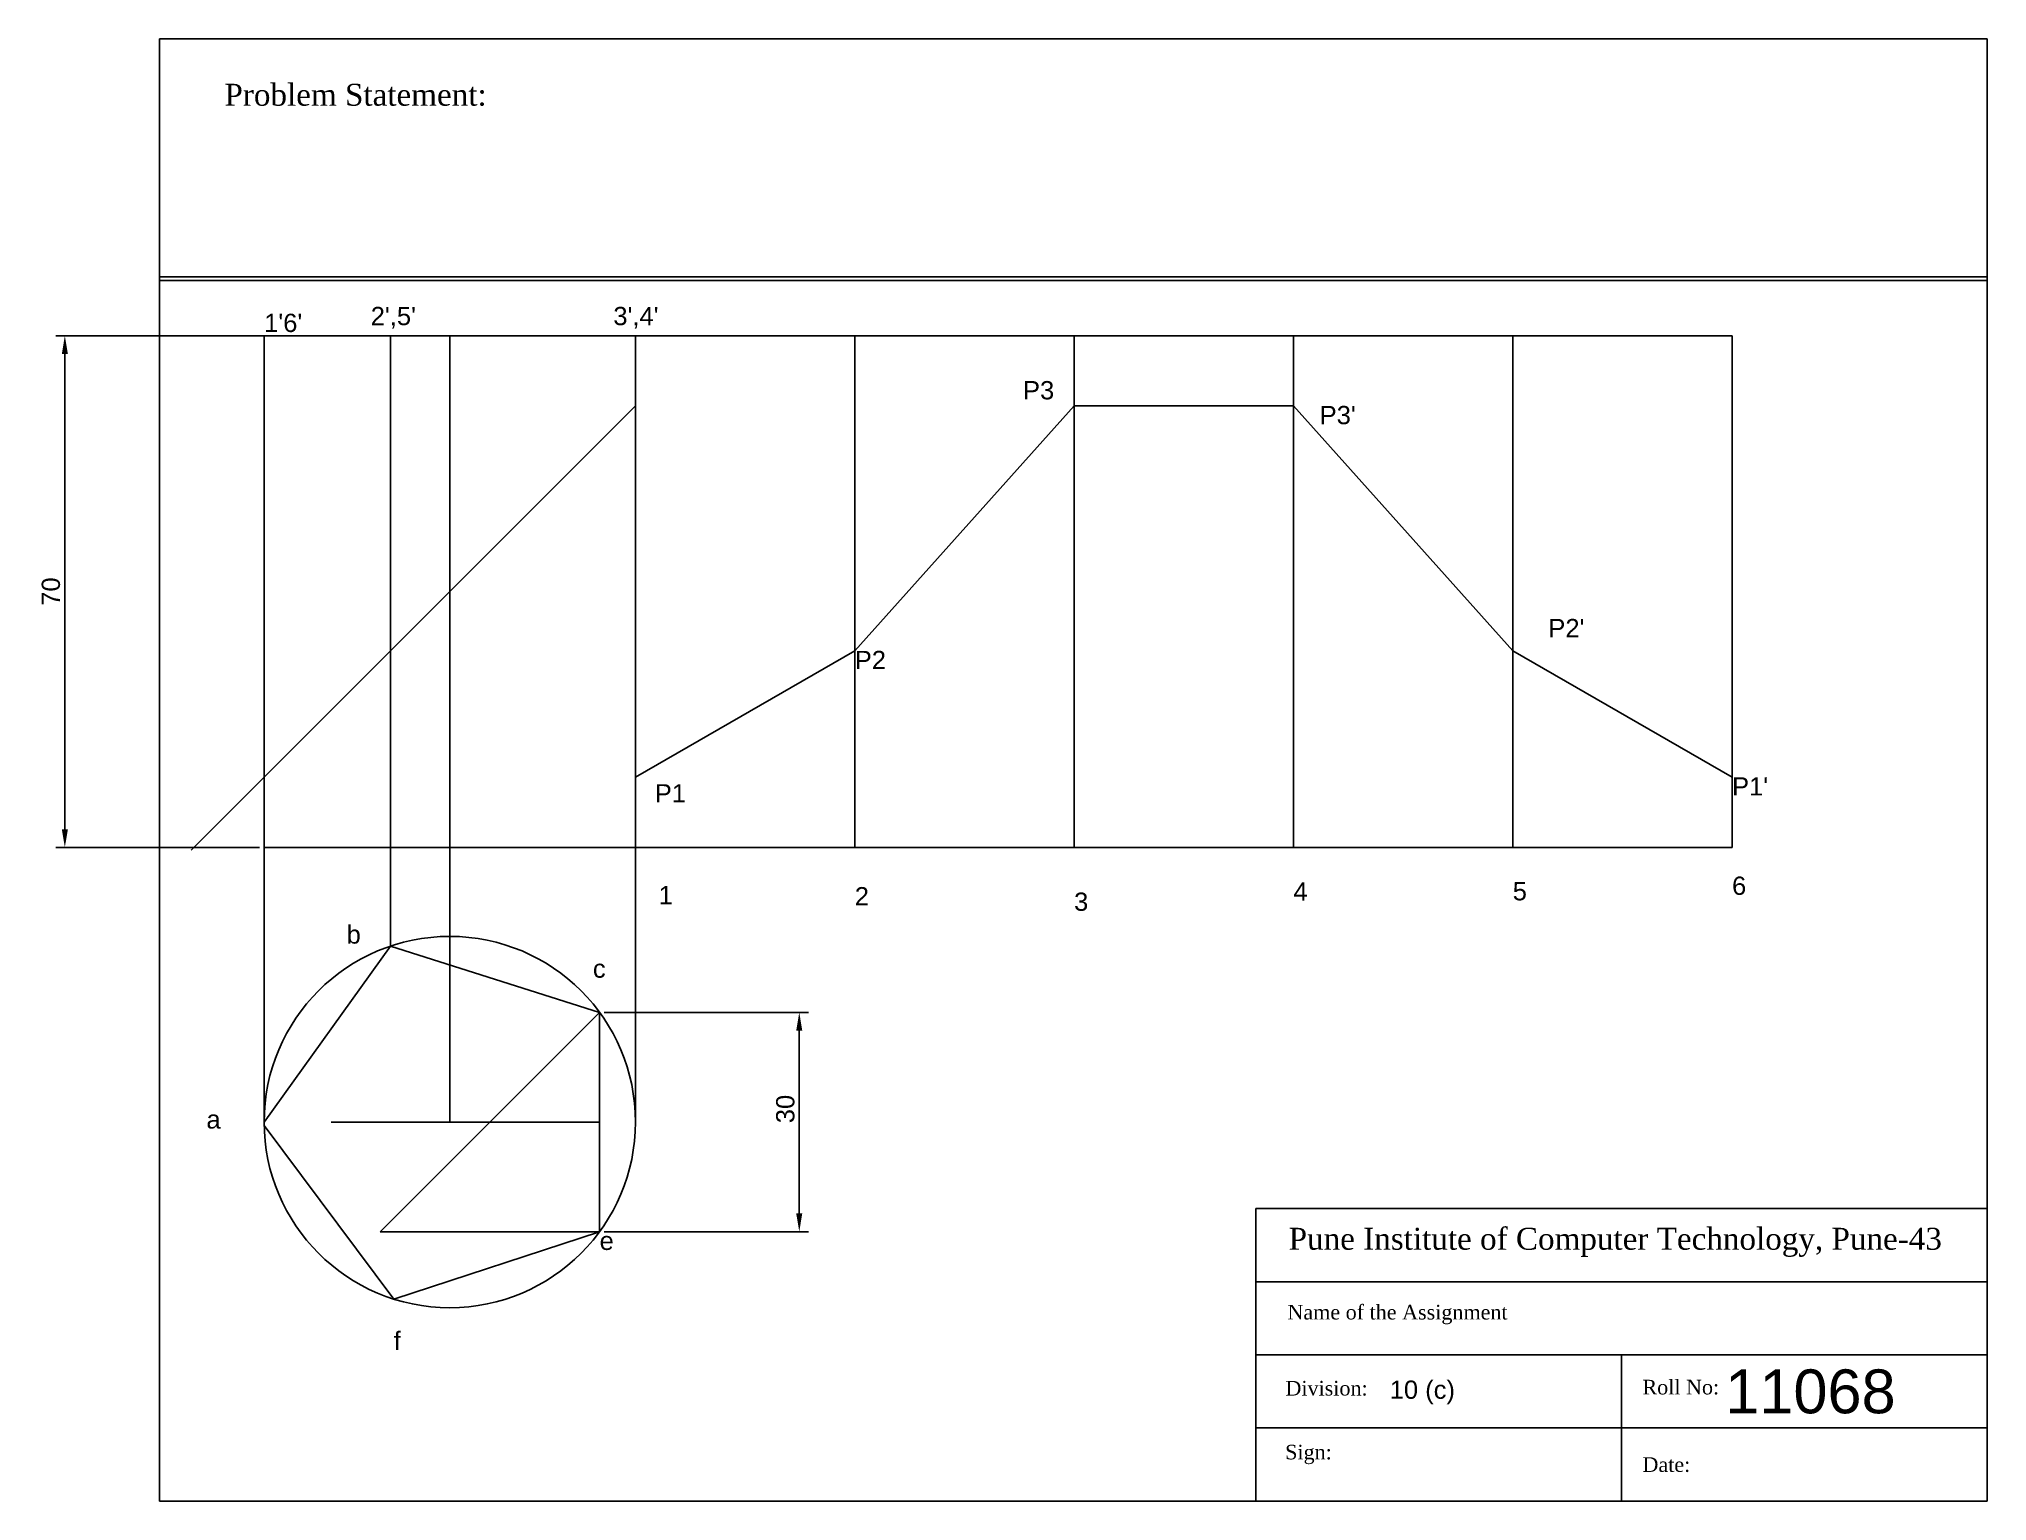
# Model space of a CAD drawing. Header units: millimetres. Extents: x 3022 to 3289, y 1509 to 1709.
import ezdxf

# ---------------------------------------------------------------- set-up
doc = ezdxf.new("R2010")
doc.units = ezdxf.units.MM
doc.styles.get("Standard").update_dxf_attribs({"font": 'arial.ttf'})
doc.dimstyles.new('ISO-25', dxfattribs={"dimtxt": 2.5, "dimasz": 2.5, "dimexe": 1.25, "dimexo": 0.625, "dimtad": 1, "dimtxsty": 'Standard', "dimcen": 2.5, "dimadec": 0, "dimazin": 0, "dimtfac": 1, "dimtmove": 0, "dimatfit": 3, "dimfxl": 1, "dimarcsym": 0})

# ---------------------------------------------------------------- blocks, each defined once
blk = doc.blocks.new('*D1')
at = {"color": 0, "lineweight": -2, "transparency": 16777216}
for p, q in [((3099.7, 1575.45), (3127.64, 1575.45)), ((3126.39, 1572.95), (3126.39, 1547.95)), ((3099.7, 1545.45), (3127.64, 1545.45))]:
    blk.add_line(p, q, dxfattribs=at)
at = {"color": 0, "transparency": 16777216}
for points in [[(3125.97, 1572.95), (3126.8, 1572.95), (3126.39, 1575.45)], [(3125.97, 1547.95), (3126.8, 1547.95), (3126.39, 1545.45)]]:
    blk.add_solid(points, dxfattribs=at)
at = {"layer": 'Defpoints', "color": 0, "transparency": 16777216}
for p in [(3099.08, 1575.45), (3099.08, 1545.45), (3126.39, 1545.45)]:
    blk.add_point(p, dxfattribs=at)
at = {"color": 0, "transparency": 16777216, "insert": (3124.49, 1562.23), "char_height": 2.5, "attachment_point": 5, "rotation": 90}
blk.add_mtext('30', dxfattribs=at)
blk = doc.blocks.new('*D2')
at = {"color": 0, "lineweight": -2, "transparency": 16777216}
for p, q in [((3052.57, 1668.01), (3024.68, 1668.01)), ((3025.93, 1665.51), (3025.93, 1600.51)), ((3052.57, 1598.01), (3024.68, 1598.01))]:
    blk.add_line(p, q, dxfattribs=at)
at = {"color": 0, "transparency": 16777216}
for points in [[(3025.52, 1665.51), (3026.35, 1665.51), (3025.93, 1668.01)], [(3025.52, 1600.51), (3026.35, 1600.51), (3025.93, 1598.01)]]:
    blk.add_solid(points, dxfattribs=at)
at = {"layer": 'Defpoints', "color": 0, "transparency": 16777216}
for p in [(3053.19, 1668.01), (3025.93, 1598.01), (3053.19, 1598.01)]:
    blk.add_point(p, dxfattribs=at)
at = {"color": 0, "transparency": 16777216, "insert": (3024.03, 1633.01), "char_height": 2.5, "attachment_point": 5, "rotation": 90}
blk.add_mtext('70', dxfattribs=at)

msp = doc.modelspace()

# ---------------------------------------------------------------- linework, layer by layer
for p, q in [((3288.858, 1708.604), (3038.858, 1708.604)), ((3038.858, 1708.604), (3038.858, 1508.604)), ((3038.858, 1708.604), (3038.858, 1658.604)), ((3288.858, 1508.604), (3288.858, 1708.604)), ((3038.858, 1676.083), (3288.858, 1676.083)), ((3038.858, 1675.583), (3288.858, 1675.583)), ((3038.858, 1598.011), (3038.858, 1668.011)), ((3038.858, 1668.011), (3253.98, 1668.011)), ((3053.192, 1560.447), (3053.192, 1668.011)), ((3070.479, 1584.512), (3070.479, 1668.011)), ((3078.586, 1560.447), (3078.586, 1668.011)), ((3078.586, 1668.011), (3078.586, 1598.011)), ((3103.98, 1560.447), (3103.98, 1668.011)), ((3133.98, 1598.011), (3133.98, 1668.011)), ((3133.98, 1668.011), (3163.98, 1668.011)), ((3163.98, 1668.011), (3163.98, 1598.011)), ((3193.98, 1598.011), (3193.98, 1668.011)), ((3193.98, 1668.011), (3223.98, 1668.011)), ((3223.98, 1668.011), (3223.98, 1598.011)), ((3253.98, 1598.011), (3253.98, 1668.011)), ((3078.586, 1633.011), (3103.98, 1658.405)), ((3078.586, 1633.011), (3043.231, 1597.656)), ((3053.192, 1598.011), (3103.98, 1598.011)), ((3070.479, 1584.512), (3053.192, 1560.447)), ((3099.077, 1575.447), (3070.479, 1584.512)), ((3288.858, 1508.604), (3288.858, 1583.604)), ((3078.586, 1560.447), (3078.586, 1580.625)), ((3069.077, 1545.447), (3099.077, 1575.447)), ((3099.077, 1575.447), (3099.077, 1545.447)), ((3053.196, 1559.99), (3070.913, 1536.24)), ((3099.077, 1560.447), (3062.369, 1560.447)), ((3073.096, 1560.447), (3084.077, 1560.447)), ((3288.858, 1508.604), (3288.858, 1558.604)), ((3288.858, 1548.604), (3188.858, 1548.604)), ((3188.858, 1548.604), (3188.858, 1508.604)), ((3099.077, 1545.447), (3069.077, 1545.447)), ((3070.913, 1536.24), (3099.077, 1545.447)), ((3288.858, 1538.604), (3188.858, 1538.604)), ((3288.858, 1528.604), (3188.858, 1528.604)), ((3238.858, 1528.604), (3238.858, 1508.604)), ((3288.858, 1518.604), (3188.858, 1518.604)), ((3038.858, 1508.604), (3288.858, 1508.604))]:
    msp.add_line(p, q)
at = {"color": 61, "true_color": 0xedee99}
for p, q in [((3133.98, 1624.904), (3163.98, 1658.405)), ((3163.98, 1658.405), (3193.98, 1658.405)), ((3223.98, 1624.904), (3193.98, 1658.405)), ((3103.98, 1607.617), (3133.98, 1624.904)), ((3253.98, 1607.617), (3223.98, 1624.904)), ((3103.98, 1607.617), (3103.98, 1598.011)), ((3253.98, 1607.617), (3253.98, 1598.011)), ((3103.98, 1598.011), (3253.98, 1598.011)), ((3103.98, 1598.011), (3133.98, 1598.011)), ((3163.98, 1598.011), (3193.98, 1598.011)), ((3223.98, 1598.011), (3253.98, 1598.011))]:
    msp.add_line(p, q, dxfattribs=at)
msp.add_circle((3078.586, 1560.447), 25.394)

# ---------------------------------------------------------------- texts
at = {"attachment_point": 1}
for s, width, gutter_width, insert, char_height in [('{\\fTimes New Roman Baltic|b0|i0|c0|p18;Problem Statement: }', 88.84533, 1, (3047.761, 1702.476), 3), ("1'6'", 12.09723, 12.5, (3053.192, 1671.016), 2.5), ("2',5'", 10.81513, 12.5, (3067.771, 1671.953), 2.5), ("3',4'", 16.00364, 12.5, (3100.956, 1671.953), 2.5), ('P3', 8.45395, 12.5, (3156.993, 1661.805), 2.5), ("P3'", 11.59399, 12.5, (3197.572, 1658.405), 2.5), ("P2'", 11.71345, 12.5, (3228.853, 1629.268), 2.5), ('P2', 18.41297, 12.5, (3133.98, 1624.904), 2.5), ("P1'", 14.12193, 12.5, (3253.98, 1607.617), 2.5), ('P1', 12.43398, 12.5, (3106.625, 1606.666), 2.5), ('6', 14.57464, 12.5, (3253.98, 1594.025), 2.5), ('1', 14.33379, 12.5, (3107.151, 1592.745), 2.5), ('2', 14.82822, 12.5, (3133.98, 1592.586), 2.5), ('3', 15.69453, 12.5, (3163.98, 1591.843), 2.5), ('4', 16.56085, 12.5, (3193.98, 1593.229), 2.5), ('5', 21.88976, 12.5, (3223.98, 1593.272), 2.5), ('b', 14.11276, 12.5, (3064.473, 1587.353), 2.5), ('c', 15.51086, 12.5, (3098.159, 1582.686), 2.5), ('a', 8.28848, 12.5, (3045.295, 1562.055), 2.5), ('e', 18.01174, 12.5, (3099.077, 1545.447), 2.5), ('{\\fTimes New Roman Baltic|b0|i0|c0|p18;Name of the Assignment}', 88.84533, 1, (3193.161, 1535.44), 2), ('f', 39.29085, 12.5, (3070.913, 1531.781), 2.5), ('{\\fTimes New Roman Baltic|b0|i0|c0|p18;Division:}', 88.84533, 1, (3192.892, 1525.036), 2), ('10 (c)', 13.39411, 12.5, (3207.153, 1525.088), 2.5), ('{\\fTimes New Roman Baltic|b0|i0|c0|p18;Roll No: }', 88.84533, 1, (3241.725, 1525.187), 2), ('11068', 33.22883, 1, (3253.052, 1526.606), 6), ('{\\fTimes New Roman Baltic|b0|i0|c0|p18;Sign: }', 88.84533, 1, (3192.852, 1516.302), 2), ('{\\fTimes New Roman Baltic|b0|i0|c0|p18;Date: }', 88.84533, 1, (3241.725, 1514.595), 2)]:
    msp.add_mtext_dynamic_manual_height_columns(s, width=width, gutter_width=gutter_width, heights=[0], dxfattribs=dict(at, insert=insert, char_height=char_height))
at = {"ltscale": 2, "insert": (3193.331, 1545.983), "char_height": 3, "attachment_point": 1}
msp.add_mtext_dynamic_manual_height_columns('{\\fTimes New Roman Baltic|b0|i0|c0|p18;Pune Institute of Computer Technology, Pune-43}', width=88.84533, gutter_width=1, heights=[0], dxfattribs=at)

# ---------------------------------------------------------------- dimensions: what is measured, and where the dimension line sits
dim = msp.add_linear_dim(base=(3025.933, 1598.011), p1=(3053.192, 1668.011), p2=(3053.192, 1598.011), angle=90, dimstyle='ISO-25')
dim.commit()
dim.dimension.update_dxf_attribs({"geometry": '*D2', "text_midpoint": (3024.032, 1633.011)})
dim = msp.add_linear_dim(base=(3126.387, 1545.447), p1=(3099.077, 1575.447), p2=(3099.077, 1545.447), angle=90, dimstyle='ISO-25')
dim.commit()
dim.dimension.update_dxf_attribs({"geometry": '*D1', "text_midpoint": (3126.387, 1562.232), "dimtype": 160})

doc.saveas('drawing.dxf')
